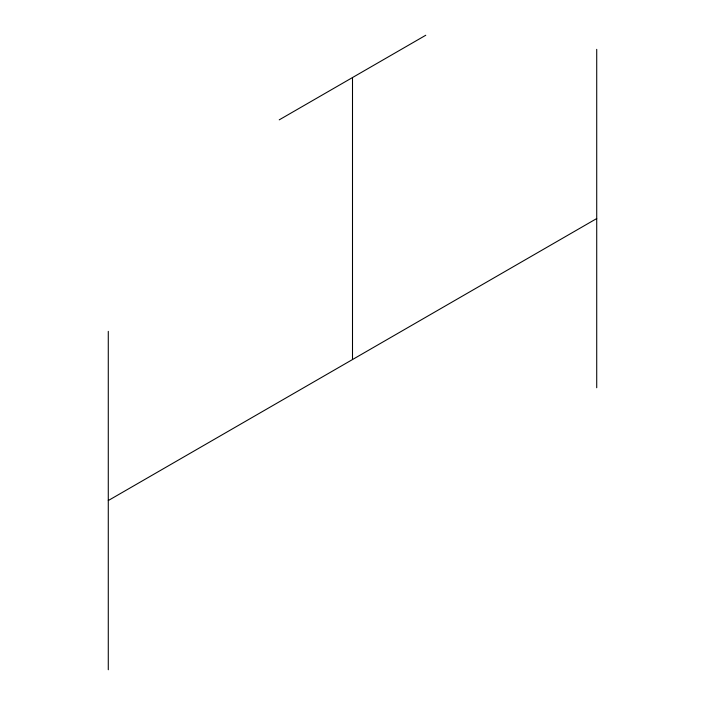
<?xml version="1.0" encoding="UTF-8"?>
<svg xmlns="http://www.w3.org/2000/svg" width="705" height="705" viewBox="0 0 705 705"><rect width="100%" height="100%" fill="white"/><g stroke="black" fill="none" stroke-linecap="round" stroke-linejoin="round"><path stroke-width="1.06" d="M279.233 119.85L425.767 35.25M108.279 500.55L596.721 218.55M596.721 49.35L596.721 387.75M352.5 77.55L352.5 359.55M108.279 331.35L108.279 669.75"/></g></svg>
